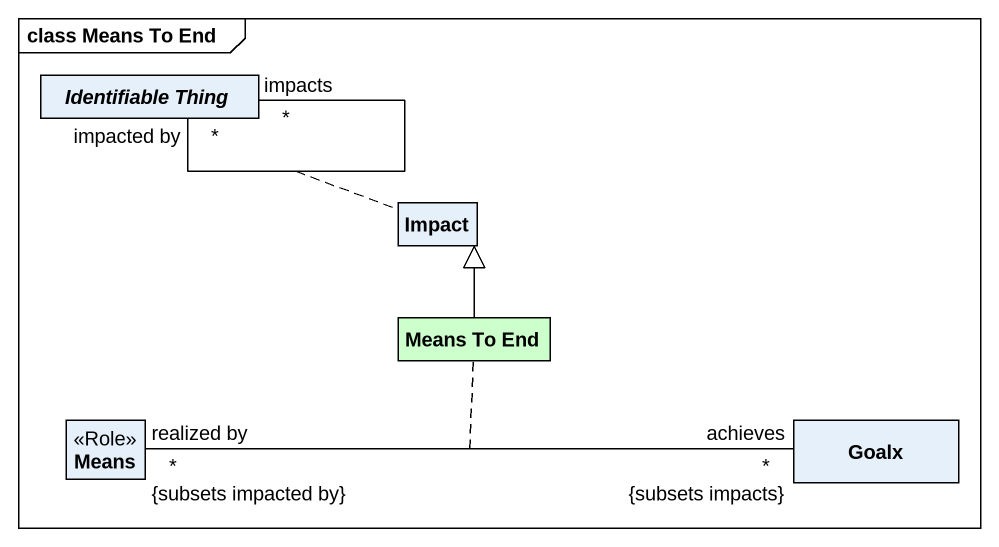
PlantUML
@startuml
mainframe class Means To End
hide circle
hide empty members
abstract class "Identifiable Thing" as Identifiable_Thing
class Impact
class "Means To End" as Means_To_End #CCFFCC
class Means <<Role>>
class Goalx
Identifiable_Thing "impacted by\n*" -- "impacts\n*" Identifiable_Thing
(Identifiable_Thing, Identifiable_Thing) .. Impact
Means_To_End -up-|> Impact
Means "realized by\n*\n{subsets impacted by}" -right- "achieves\n*\n{subsets impacts}" Goalx
(Means, Goalx) .. Means_To_End
@enduml
